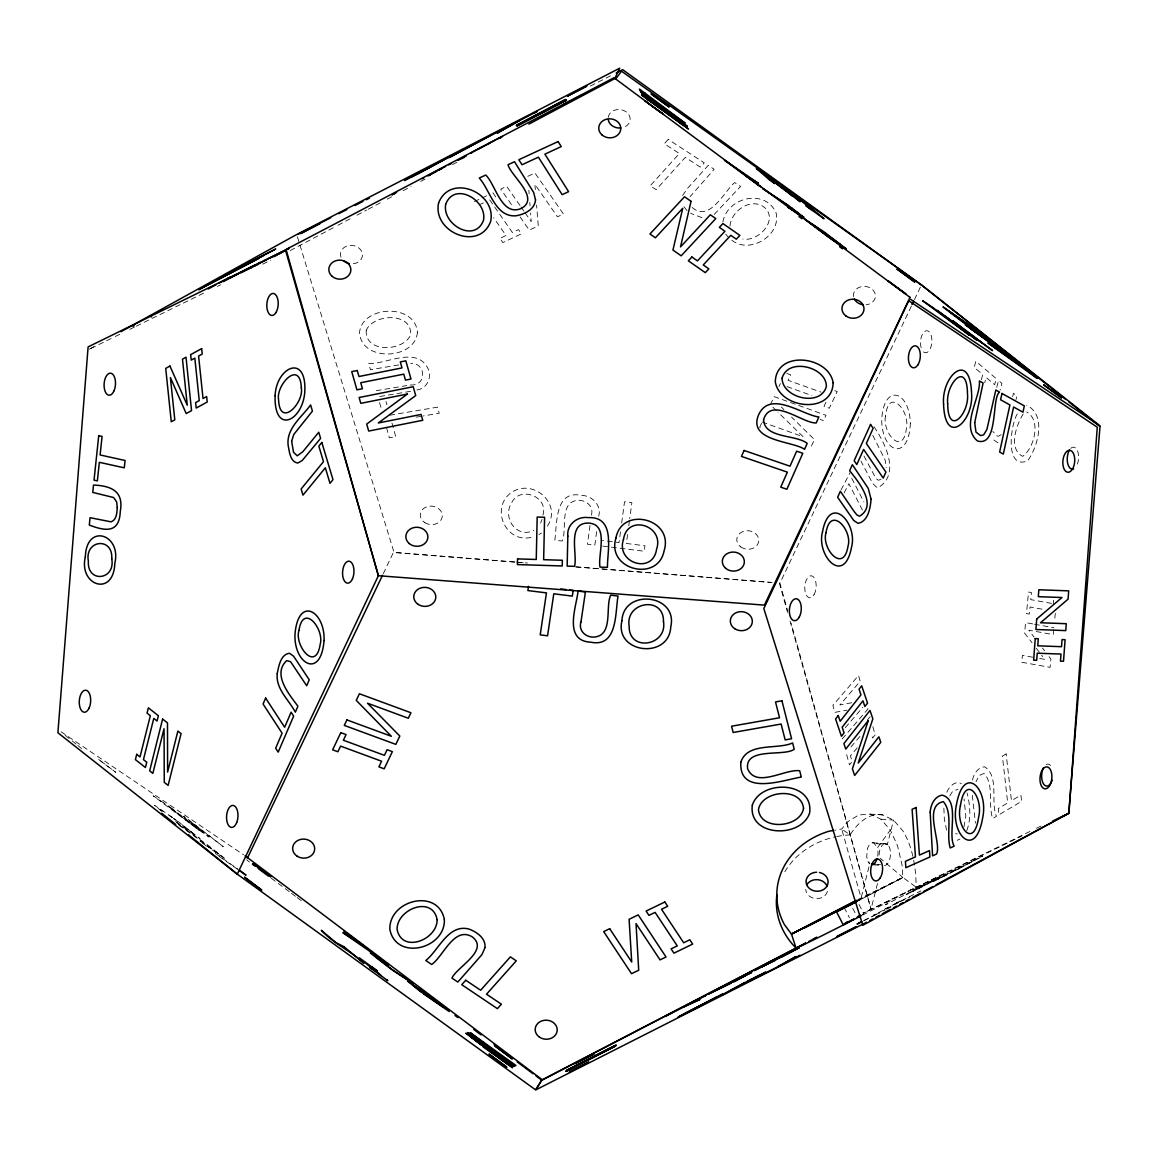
<?xml version="1.0" encoding="UTF-8"?>
<svg xmlns="http://www.w3.org/2000/svg" width="1158" height="1158" viewBox="0 0 1158 1158"><rect width="100%" height="100%" fill="white"/><g stroke="black" fill="none" stroke-linecap="round" stroke-linejoin="round"><path stroke-width="0.75" stroke-dasharray="5 3.75" d="M943.871 808.125L944.335 818.865L946.549 830.098M591.391 515.151C594.17 506.003 585.456 499.402 577.046 500.444C559.024 502.63 567.319 529.727 562.18 541.047L554.827 540.135C557.186 523.894 554.581 489.82 581.186 495.363C591.999 495.436 601.784 505.076 598.715 516.222M542.914 515.107C548.878 496.261 519.392 485.491 511.532 503.035C502.094 517.944 516.801 538.904 533.795 530.364M729.96 226.128C731.103 210.206 752.99 195.818 766.075 208.845C777.308 222.22 757.433 241.863 742.857 239.069M1053.288 603.68L1053.635 600.148M1053.751 629.431L1053.259 634.598L1028.825 630.213L1034.08 637.088M1055.314 613.262L1054.793 618.633L1051.898 618.111M590.001 525.399L587.468 544.202L594.821 545.114L596.877 529.814M620.471 531.898L619.023 542.552L602.146 540.453M621.658 523.025L624.538 501.732L631.892 502.644L629.735 518.625M627.578 534.591L626.377 543.464L644.948 545.78L644.21 551.251L601.509 545.939M628.78 525.718L629.489 520.391M972.546 780.029C973.603 773.92 977.945 767.305 984.618 766.784C999.615 776.453 990.264 802.147 996.445 816.289L992.695 818.503C987.76 804.897 994.534 784.487 984.025 773.443L979.075 775.498L976.049 781.65M862.551 915.138A79.54 1.346 -27.3 0 0 916.079 887.144L902.907 877.489L857.933 899.578L861.103 897.928L869.282 865.605M877.503 883.54L871.033 909.16L863.376 913.532M981.362 379.795L982.751 374.584L974.225 367.332L975.832 361.282L996.271 378.623L994.664 384.688L986.124 377.45L984.749 382.661M996.734 387.279L998.529 380.533L1001.902 383.399L1000.092 390.174M1012.628 396.629L1013.511 393.271L1016.898 396.137L1016 399.496M722.867 222.018C727.137 197.265 765.076 188.132 776.063 212.782C781.607 236.131 747.634 255.99 730.018 238.606M963.919 826.957L965.83 816.072L964.049 798.861M966.785 830.619C971.33 818.605 970.216 805.157 967.075 792.926M540.627 523.098L542.031 519.406M1017.303 413.956C1010.688 424.132 1004.304 470.177 1027.653 460.87C1038.104 446.496 1046.774 414.694 1026.654 405.343M547.43 526.137C562.658 502.833 531.71 477.4 510.664 493.019C489.573 509.187 507.001 545.375 533.23 536.762M761.53 423.35L759.634 427.36L762.977 428.561M770.345 404.75L774.181 396.644L825.972 415.273L823.454 420.6L820.139 419.413M778.958 386.584L780.391 383.544M825.972 402.217L824.018 406.328L829.316 408.224L837.205 391.563L833.239 390.145M811.425 445.975L814.465 439.577L791.536 417.054M911.375 306.117L779.913 583.198L787.672 610.903M914.473 299.589L920.653 286.562M383.284 573.644L393.387 552.496L526.832 563.049M949.734 796.009L952.556 791.392L958.042 789.235M841.07 489.921L850.088 472.638M844.095 492.917L848.901 483.726L862.681 510.562M946.839 792.246C949.01 786.89 955.089 780.188 961.343 783.59M682.627 195.427L687.591 188.262L708.218 165.391L714.168 169.271L690.081 196.686M877.721 856.138A11.015 5.689 -86.2 0 0 877.359 847.844L890.314 830.04L880.963 819.242L870.179 814.103L858.773 814.957L847.627 821.789L841.721 829.027L835.396 830.112M1023.194 413.898C1016.304 425.058 1007.952 448.754 1022.673 456.353C1034.326 448.218 1041.433 419.876 1026.683 411.973M845.282 727.673L862.768 707.321M842.257 738.92L867.935 709.043L867.11 706.091M867.458 719.784L870.078 716.73M850.971 746.91L860.047 736.343M857.253 747.865L850.45 755.798L852.114 761.776L849.494 764.83L845.789 751.585M1001.163 434.67L998.485 436.233L996.966 435.929L992.811 431.413M714.211 214.433L740.584 186.438L734.635 182.573C724.083 191.432 709.564 223.045 691.963 207.282M863.854 913.821L862.464 914.632L863.854 913.807L858.585 903.587M981.912 856.587L982.563 856.167L980.927 856.848M538.962 534.562L541.51 533.071M881.035 479.441L878.256 480.237L875.897 478.442L863.81 455.687M89.34 349.209L95.665 345.706M980.218 857.542L961.56 867.27M884.307 909.421L900.287 900.996L896.335 902.95M948.778 873.291L937.966 879.125L947.707 874.42M290.18 250.562L336.327 226.114M337.919 225.274L350.642 218.529M357.011 215.156L366.565 210.105M368.157 209.265L380.881 202.52M387.25 199.147L392.012 196.614M403.158 190.708L411.119 186.496M420.658 181.444L427.027 178.071M452.489 164.581L457.251 162.048M944.957 875.13L931.756 882.295L954.67 870.99M965.511 865.2L976.411 859.308L952.788 871.192M936.185 879.588L912.359 891.573L945.637 873.928L906.077 894.758L924.591 885.638M927.486 884.003L961.907 866.068L958.245 867.834M950.052 872.466L978.64 857.933M957.782 869.238L964.31 865.981M858.7 900.432L902.907 877.489L902.039 864.896L897.522 845.658L890.314 830.04M855.82 902.082L902.907 877.489L880.37 858.382M959.403 868.543L950.819 872.828M858.281 900.287L902.907 877.489L856.79 900.765M590.421 86.025L611.381 75.386M893.759 904.572L920.972 890.864M885.624 908.769L888.258 907.452M898.579 902.531L873.378 915.298L879.443 912.446M900.2 901.72L909.87 896.914M864.143 920.393L873.827 915.573M875.434 914.777L885.117 909.971M886.724 909.16L891.559 906.757M863.521 920.856L879.646 912.837M90.961 348.413L113.643 337.282M115.264 336.486L121.749 333.316M129.855 329.335L134.704 326.947M136.326 326.151L181.69 303.903M183.311 303.106L204.373 292.786M217.342 286.431L220.57 284.839M262.692 264.169L270.798 260.203M1029.94 831.458L863.043 913.315L1021.848 836.033M1036.424 828.288L1041.288 825.915M939.543 876.881L912.504 890.155L921.754 885.682M934.665 879.443L885.407 904.818L889.069 903.037M474.36 201.579L480.541 198.655M482.09 197.917L486.722 195.731M527.787 176.349L534.909 172.976L563.425 213.984L557.49 216.792L534.909 184.325L535.329 189.521M480.309 204.315L483.364 202.882M957.174 840.274L959.939 839.116M416.923 389.985C427.736 388.567 432.701 376.162 427.259 367.144C415.201 346.401 385.802 364.379 368.736 363.612L370.43 369.706L398.888 364.915M410.236 384.977C427.316 386.352 426.144 362.468 410.641 363.351M851.796 702.732L839.854 704.976L860.177 681.309L858.556 675.476L832.877 705.367L834.831 712.358L847.048 710.158M376.263 390.709L406.849 385.542M379.737 396.514L411.756 391.114M389.783 415.215L437.536 407.153L439.229 413.261L423.321 415.939M416.243 417.141L421.555 416.243M955.538 833.803L957.304 833.818M870.179 814.103L882.743 814.928L893.542 820.096L902.893 830.894A79.714 41.123 -86.1 0 1 913.315 858.425M880.963 819.242L893.542 820.096L887.39 844.428L874.84 843.603M872.553 842.763L885.103 843.589A11.015 5.66 -86.2 0 1 890.502 854.097A11.015 5.66 -86.2 0 1 884.509 865.576M876.881 864.375L880.471 864.621M873.769 864.867L880.949 865.33M575.526 566.884L772.096 582.416M514.832 562.006L394.01 552.352L300.009 245.308M516.627 562.151L527.455 563.02M576.134 566.913L770.895 582.488M1051.565 603.376L1030.75 599.641L1031.431 592.563L1028.536 592.042L1026.466 613.552L1029.346 614.073L1030.041 607.009L1043.908 609.499M1032.675 623.901L1025.583 622.628L1024.584 633.093L1032.053 642.777M1034.441 624.22L1053.91 627.708M1032.777 657.237L1022.427 655.37L1021.761 662.26L1050.089 667.341L1050.885 659.076L1048.786 656.325M1039.681 658.468L1044.863 659.394L1041.664 655.24M702.009 217.69L690.675 213.347M998.008 442.819L991.711 438.564M786.745 373.412L790.697 374.845L788.106 380.316L821.08 392.171M787.049 386.627L811.787 395.515M762.167 422.019L803.174 436.769L777.93 412.132M163.365 811.454L160.079 809.442L162.916 811.917M61.099 731.784L243.527 854.734M882.743 814.928A79.714 41.123 -86.1 0 0 850.146 834.904L841.721 829.027L861.103 897.928M178.346 824.293L207.673 844.964L225.564 859.077L208.527 847.41M179.056 825.162L220.049 854.908L199.017 840.39M202.636 843.285L207.05 846.382M215.374 853.374L238.099 869.282M219.021 856.283L237.491 869.209M168.967 815.319L172.383 817.736M173.483 818.518L175.683 820.081M172.383 817.403L154.477 805.302L161.816 811.411M175.64 821.529L194.457 834.484L181.907 824.612M173.816 818.431L178.853 822.383M176.494 822.455L200.102 838.653L178.028 821.471M886.565 843.835L887.911 844.819M246.596 859.829L249.491 862.001M271.204 878.198L290.007 892.253M291.454 893.325L295.797 896.567M297.244 897.653L301.587 900.895M65.195 735.287L70.797 739.803M72.201 740.932L76.399 744.319M77.789 745.448L81.986 748.835M772.878 407.211L776.656 410.902M781.346 407.051L783.894 409.556M687.07 210.669L682.757 205.198M725.704 234.177L728.715 237.593M868.022 861.856L869.716 863.911L866.676 857.05L867.458 848.669A11.015 5.689 -86.2 0 1 874.015 843.01L877.359 847.844M1036.323 648.321L1040.593 653.865M1042.49 648.089L1044.588 650.839M519.985 205.473L506.668 186.322L500.734 189.116L512.951 206.689M521.013 206.935L524.082 211.364M525.11 212.84L531.261 221.67L530.596 212.956M520.087 216.937L529.249 230.124L538.267 225.868L536.588 205.096M492.903 192.821L495.812 197.005M489.718 199.885L512.401 232.512L518.509 229.631L521.418 233.815L502.861 242.572L499.952 238.389L506.046 235.508L493.67 217.718M852.722 908.277L855.733 914.111M844.153 907.51L849.422 917.715M874.029 426.766C884.654 442.313 900.881 473.709 878.517 487.431L876.447 487.113L872.567 483.291L860.959 461.116M872.785 435.336L885.291 460.406L886.203 467.629M851.738 478.283L863.911 501.95M297.36 236.681L299.473 243.585M779.305 582.995L787.599 612.481M790.045 621.166L871.033 909.16L791.073 623.033M872.857 726.659L875.173 734.939L872.553 737.993L871.294 733.506M385.976 401.508L386.931 404.938M391.954 423.032L395.761 436.725L389.363 437.811L385.628 424.378M379.563 402.55L381.431 409.266M972.3 795.271L975.456 823.15M528.859 190.288L529.119 193.777M529.785 202.491L530.06 205.979M913.676 860.235A79.714 41.123 -86.1 0 1 916.079 887.144M784.82 871.8A79.714 68.814 3.2 0 1 835.106 836.916M836.742 836.568A79.714 68.814 3.2 0 1 850.146 834.904M879.11 855.053A11.015 5.66 -86.2 0 1 885.103 843.589M827.434 891.342A11.015 9.51 3.2 0 1 815.739 898.608A11.015 9.51 3.2 0 1 805.678 889.416M608.225 117.436A11.015 9.235 5.7 0 1 625.696 111.544A11.015 9.235 5.7 0 1 623.554 127.394M853.547 296.665A11.015 9.235 5.7 0 1 862.797 286.417A11.015 9.235 5.7 0 1 875.318 294.552A11.015 9.235 5.7 0 1 866.068 304.8M341.017 257.221A11.015 9.235 5.7 0 1 348.905 245.525A11.015 9.235 5.7 0 1 362.338 253.559A11.015 9.235 5.7 0 1 352.119 263.85M1046.137 764.613A11.015 5.66 -86.2 0 1 1051.565 766.987M921.131 347.646A11.015 5.66 -86.2 0 1 926.009 330.826A11.015 5.66 -86.2 0 1 931.466 345.041A11.015 5.66 -86.2 0 1 921.985 349.846M1070.788 448.378A11.015 5.66 -86.2 0 1 1077.476 450.737A11.015 5.66 -86.2 0 1 1077.403 464.083M885.479 416.171C882.092 432.716 903.254 457.569 906.497 427.751C909.985 411.162 888.722 386.193 885.479 416.171M910.347 423.162C908.958 460.826 882.584 454.139 881.687 420.672C883.163 382.936 909.377 389.812 910.347 423.162M417.416 332.216C415.375 359.906 361.687 362.338 359.501 332.867C361.716 305.336 415.143 302.889 417.416 332.216M366.232 330.291C364.611 353.378 403.389 351.728 410.641 334.879C412.262 311.864 373.542 313.543 366.232 330.291M668.224 139.409L664.33 143.737L679.355 153.507L650.203 185.83L656.166 189.695L685.304 157.372L700.344 167.143L704.238 162.815L668.224 139.409M1006.143 753.901L1002.394 756.131L1007.706 802.914L998.239 808.53L998.949 814.798L1021.631 801.35L1020.922 795.083L1011.455 800.685L1006.143 753.901M98.676 759.474L115.67 772.227L98.676 759.474M163.727 802.928L153.203 795.835L199.437 830.575L163.727 802.928M171.543 808.197L168.171 805.925L203.88 833.572L208.99 837.017L191.635 822.484L223.277 846.643L187.567 818.995L183.529 816.274L202.332 832.037L171.543 808.197M740.802 546.909A11.015 9.235 5.7 0 0 758.649 541.814A11.015 9.235 5.7 0 0 743.928 531.204A11.015 9.235 5.7 0 0 740.802 546.909M424.754 522.591A11.015 9.235 5.7 0 0 442.226 516.714A11.015 9.235 5.7 0 0 426.897 506.741A11.015 9.235 5.7 0 0 424.754 522.591M814.06 594.647A11.015 5.66 -86.2 0 0 812.511 576.206A11.015 5.66 -86.2 0 0 804.839 589.552A11.015 5.66 -86.2 0 0 814.06 594.647"/><path stroke-width="1.5" d="M1068.848 812.424L1099.999 426.622L1068.82 401.884M528.511 586.339L527.889 590.566L546.446 592.882L540.207 634.888L547.56 635.8L553.785 593.793L572.341 596.109L573.181 590.479L569.62 590.03M911.968 304.453L913.691 301.225M247.378 858.208L382.516 575.265M566.19 1070.991L615.81 1045.486L576.901 1065.042M616.143 1044.921L566.551 1070.368L608.934 1049.076M615.781 78.831L621.513 71.203L921.435 284.926L1100.1 425.912L910.608 299.329M151.553 316.771L151.061 316.858M471.653 152.798L471.306 153.232M465.646 155.881L464.04 156.923L466.037 156.142M287.575 249.259L289.254 248.188L264.762 260.521M422.438 178.81L423.654 178.1M761.675 974.833L760.068 975.76L800.033 955.364L798.412 956.305M777.684 966.713L796.024 956.508L784.024 963.485M500.14 130.449L497.969 131.708L537.023 111.515L534.851 112.76M513.356 123.805L497.173 133.184L519.464 120.678M429.053 175.365L430.009 174.815M581.403 95.448L582.85 94.58L573.384 99.298M849.393 921.507L843.299 924.981A79.54 1.346 -27.3 0 1 796.053 948.084A79.714 68.814 3.2 0 1 776.873 894.801M857.238 917.035L860.307 915.283M133.069 326.295L134.198 325.644M833.818 830.387L829.07 831.198A79.714 68.814 3.2 0 0 784.429 924.62L791.493 934.072L856.544 900.49M279.527 253.472L282.986 251.445L269.061 258.408M856.703 900.91L837.495 910.767L847.453 905.44M120.982 331.695L294.972 235.45L619.704 68.192L614.782 78.585L528.859 124.109M260.188 257.409L263.966 255.325M285.244 250.562L279.064 253.949M566.392 103.004L563.338 104.77L565.987 103.54M255.006 265.5L260.275 262.446L258.031 263.474M247.305 269.481L254.21 265.631L229.284 278.383M208.194 288.979L215.981 284.781M219.094 283.088L230.92 276.878L226.867 278.89M223.219 281.655L238.157 273.78M241.24 272.752L251.358 267.484M579.796 96.331L575.338 98.705M866.575 922.275L536.024 1089.765L541.712 1080.081L805.621 943.119M869.73 920.581L872.886 918.873M876.056 917.165L879.212 915.457M882.367 913.763L890.27 909.493M893.44 907.8L896.596 906.092M899.766 904.384L902.922 902.675M906.077 900.982L909.247 899.274M912.403 897.566L920.306 893.31M923.462 891.602L932.957 886.492M936.113 884.784L1068.877 813.22L1097.263 427.215L908.726 300.718L763.831 608.558L862.811 925.3L1068.877 813.22L1052.665 821.08M250.635 268.063L253.79 266.354M254.861 265.978L258.61 263.952M274.012 256.685L277.631 254.731M427.78 175.828L445.569 166.434M431.616 173.932L436.479 171.326M470.727 153.073L489.573 143.23M860.915 922L857.065 924.07L861.899 921.652M255.368 265.515L265.718 260.174M568.462 101.89L570.851 100.63M396.644 192.344L391.969 194.819L395.037 193.429M478.616 148.846L483.262 146.386M739.528 978.857L745.202 975.76L736.705 979.422L751.73 972.445L708.305 994.129L731.06 983.229M523.474 122.039L566.58 100.239L561.239 102.613M516.772 125.686L566.276 99.964M561.442 102.787L517.206 126.077L516.627 125.542L565.697 99.443L516.309 125.267M240.415 272.434L255.73 264.589M439.432 169.763L442.081 168.388M771.908 961.285L761.124 967.104L775.368 960.286M781.679 957.029L792.535 951.181L778.306 957.999M487.706 144.055L495.841 139.872M796.053 948.084L791.493 934.072L856.355 900.403M857.123 901.257L791.493 934.072M808.82 941.454L816.795 937.314M805.505 943.22L541.799 1080.269L536.024 1075.941M813.495 939.066L816.694 937.401M417.763 174.004L450.245 156.417L404.431 180.489L443.615 159.804L411.061 177.102L416.996 174.25M804.709 927.862L844.153 907.51M733.854 981.912L738.008 979.769M744.84 982.476L721.362 995.402L752.483 978.582M847.12 905.99L856.688 901.098M855.82 902.082L836.597 911.911L843.299 924.981L860.944 915.964M298.446 234.133L330.71 217.776M338.773 213.68L346.835 209.584M354.913 205.502L362.975 201.405M366.203 199.769L369.431 198.134M616.23 72.925L622.671 69.654L921.232 284.882M448.595 164.87L451.591 163.35M850.479 903.891L856.79 900.765M747.938 981L765.756 972.069L749.501 981.13L759.156 975.47L753.684 978.09M693.599 1009.501L723.316 993.68L678.11 1017.071L716.585 997.139L684.856 1013.597L692.05 1010.167M497.028 139.264L502.558 136.499M850.927 920.639L853.895 919.119L844.269 923.896L847.005 922.593M499.286 138.381L500.98 137.599M457.844 160.34L464.344 157.372M704.05 996.329L705.468 995.721L665.343 1016.377L666.776 1015.754M689.314 1004.073L699.939 999.47L682.916 1007.388M428.793 175.611L430.139 175.017M509.057 1062.118L470.22 1032.661L515.947 1065.461L513.92 1066.2L472.826 1036.294L476.126 1039.146M871.511 864.027L875.086 864.259M560.733 588.93L566.059 589.581M245.033 855.748L542.147 1079.661L535.517 1089.808L237.289 874.174L57.9 732.768L88.109 346.908L286.185 249.824L378.376 575.7L237.289 874.174L188.32 834.657M239.518 870.266L246.017 875.187L238.91 870.208M830.344 238.476L846.122 248.782L824.482 232.208L804.723 219.065L829.056 237.564M669.657 114.497L641.561 94.999L688.503 129.016L672.48 116.842M788.714 205.675L762.746 188.58L792.434 208.426M651.838 106.16L662.781 113.716L644.963 100.804L649.652 104.538M674.361 117.957L646.729 98.748L683.321 125.267L675.65 119.187M514.355 1066.04L467.745 1032.531L513.023 1066.518L476.806 1039.971M798.962 216.575L801.857 218.732M839.55 246.668L842.459 248.811M423.799 993.998L449.275 1011.571L429.068 995.648L407.659 981.087L419.645 990.872L443.282 1006.982L413.638 985.675L421.57 992.059M790.856 207.499L803.999 217.429L788.062 207.311L797.963 213.101L793.418 209.395M483.132 1046.89L512.545 1067.705L490.08 1050.132L465.892 1033.197L507.407 1063.898L471.045 1037.003L480.874 1044.892M252.386 864.158L255.281 866.314M258.176 868.486L268.309 876.041M454.978 1015.436L457.873 1017.592M473.796 1029.476L481.033 1034.89M494.046 1044.603L509.969 1056.501M517.206 1061.9L533.129 1073.784M981.666 342.667L952.6 320.65L992.565 350.613L937.126 310.373L977.091 340.336L945.435 316.366M921.421 284.926L1065.982 399.64M1016.174 361.643L970.94 328.843L1002.162 350.483L999.007 347.965L965.352 324.79L1018.273 363.322L1037.38 378.536L987.919 342.898L1021.718 366.507L1013.742 360.152M161.744 813.205L175.727 824.496M811.02 207.398L812.351 208.556L794.272 195.456L795.604 196.614M806.851 204.633L824.033 218.732L807.285 206.79L805.954 205.646L811.469 209.569L801.104 200.537M386.627 979.61L387.814 980.696L369.822 967.437L371.009 968.522M381.098 975.601L371.848 967.118L377.363 971.113L376.176 970.028L359.371 957.854L375.351 971.432M806.894 884.625A11.015 9.51 3.2 0 1 817.62 879.675A11.015 9.51 3.2 0 1 827.174 886.42M819.459 872.481A11.015 9.51 3.2 0 1 825.842 887.636A11.015 9.51 3.2 0 1 807.329 886A11.015 9.51 3.2 0 1 816.593 872.22M877.069 858.831A11.015 5.689 -86.2 0 1 871.988 864.736M620.789 127.988A11.015 9.235 5.7 0 1 608.268 119.853M863.202 304.771A11.015 9.235 5.7 0 1 854.343 299.01M349.253 263.59A11.015 9.235 5.7 0 1 344.158 261.303M1052.115 780.188A11.015 5.66 -86.2 0 1 1043.633 784.111A11.015 5.66 -86.2 0 1 1043.517 767.667M1073.611 468.889A11.015 5.66 -86.2 0 1 1067.633 463.2A11.015 5.66 -86.2 0 1 1069.485 450.013M943.567 404.171C945 447.799 973.965 421.498 971.576 393.228C970.028 349.745 941.237 375.959 943.567 404.171M275.112 395.645C273.838 435.249 302.658 421.107 304.757 392.113C307.087 352.958 276.299 366.768 275.112 395.645M974.703 422.656L975.977 432.108L980.551 435.582L983.678 434.843L986.92 429.459L995.808 390.043L999.513 392.099C991.407 397.816 998.732 446.988 977.526 441.01C959.91 426.419 980.826 397.773 979.407 380.939L983.099 382.994L974.703 422.656M517.539 558.894L517.423 564.583L562.223 565.958L562.354 560.269L543.652 559.69L544.593 517.279L537.182 517.047L536.241 559.473L517.539 558.894M567.825 536.096L567.159 566.103L574.571 566.334C577.654 554.306 566.725 522.707 588.293 523.083C609.774 523.952 597.47 554.899 600.032 567.116L607.443 567.348C607.255 550.933 616.07 516.41 588.409 517.626C577.451 515.99 566.508 524.531 567.825 536.096M947.678 403.664C947.953 437.898 969.724 413.247 967.466 393.72C967.176 359.602 945.478 384.138 947.678 403.664M740.816 762.239C738.876 796.718 784.067 779.754 801.293 777.061L799.7 770.794C785.457 768.463 755.913 788.902 747.619 768.695C744.724 746.693 784.415 756.927 794.229 749.212L792.637 742.944C777.655 749.921 747.431 741.8 740.816 762.239M301.326 387.887C304.163 402.781 279.816 428.677 278.586 399.857C275.662 384.905 300.183 358.893 301.326 387.887M291.642 441.227L293.539 452.329L297.244 455.832L302.875 451.678L318.768 432.238L320.621 438.375L302.267 460.464L297.823 463.055C290.108 461.883 289.413 451.649 288.168 445.454C285.983 428.489 301.862 417.097 310.605 404.953L312.443 411.104L293.785 434.453L291.642 441.227M277.254 673.536C275.503 688.793 288.892 699.895 295.348 712.156L297.91 706.206C289.457 694.626 271.913 674.477 286.677 660.625L290.542 661.652L306.696 685.739L309.244 679.789L293.553 656.152L289.457 653.257C280.598 654.357 278.716 666.27 277.254 673.536M960.387 805.91C955.321 826.334 973.864 850.435 978.626 817.157C983.707 796.805 965.222 772.618 960.387 805.91M930.163 812.236L932.566 855.805L936.547 854.039C941.99 842.836 922.434 805.765 943.394 801.654C953.381 813.712 945.941 833.702 950.211 847.945L954.192 846.165C947.114 835.005 960.865 799.715 942.019 795.126C934.231 796.69 930.656 805.056 930.163 812.236M871.048 499.199C870.454 507.884 868.066 521.534 858.02 523.344L853.793 520.535L837.625 497.289L840.332 491.296L854.199 511.59L856.963 514.992L859.554 516.207C878.169 505.091 857.817 481.033 849.639 470.698L852.346 464.705L868.254 488.372L871.048 499.199M983.735 336.254L948.663 311.039L983.735 336.254M445.656 204.445C442.095 224.666 475.084 243.513 483.552 220.121C487.171 199.9 454.139 181.068 445.656 204.445M782.113 378.159C781.896 397.802 820.646 407.587 826.378 386.425C826.537 366.869 787.918 357.113 782.113 378.159M956.392 805.128C950.009 834.744 975.412 859.974 982.65 817.982C989.048 788.294 963.644 762.963 956.392 805.128M444.368 919.51C445.468 949.01 396.166 961.241 389.855 929.425C388.784 899.896 438.129 887.621 444.368 919.51M111.761 558.836C115.699 580.245 86.98 583.429 88.37 561.239C84.36 539.744 113.223 536.545 111.761 558.836M580.983 621.889C577.987 631.038 586.484 638.116 595.082 636.987C613.407 634.454 605.171 606.821 610.686 595.154L618.039 596.066C615.072 612.35 617.923 647.655 590.855 642.212C562.991 640.881 576.337 607.053 578.074 591.087L585.412 591.999L580.983 621.889M85.345 556.766C78.411 585.716 113.701 597.412 114.816 563.28C121.735 534.229 86.474 522.634 85.345 556.766M117.276 507.45C116.857 512.531 116.857 519.812 111.067 521.838L90.063 517.684L89.296 525.037C107.043 531.971 119.39 532.275 120.287 511.445C123.834 491.904 112.326 485.839 93.508 485.043L92.741 492.396L113.643 497.535L116.654 501.935L117.276 507.45M621.889 620.833C614.333 653.604 669.092 659.713 670.757 626.927C678.371 594.097 623.54 588.047 621.889 620.833M1035.238 638.608L1033.645 660.176L1036.7 660.292L1037.221 653.199L1060.989 654.067L1060.467 661.16L1063.507 661.261L1065.099 639.694L1062.045 639.592L1061.524 646.685L1037.771 645.817L1038.292 638.724L1035.238 638.608M1036.685 619.023L1035.903 629.503L1065.765 630.603L1066.272 623.699L1040.521 622.758L1068.081 599.149L1068.689 590.855L1038.827 589.769L1038.321 596.674L1061.958 597.528L1036.685 619.023M752.324 805.215C748.111 837.191 801.235 838.653 809.63 812.974C814.074 780.854 760.531 779.276 752.324 805.215M663.476 621.528C667.573 645.99 628.736 652.272 629.156 626.232C625.002 601.682 664.012 595.371 663.476 621.528M763.585 419.688C764.497 438.795 796.096 434.322 807.184 443.384L804.564 449.318C792.897 440.995 747.388 441.314 758.562 414.94C770.056 389.464 802.523 415.114 818.865 416.981L816.231 422.931C803.145 423.857 770.953 395.616 763.585 419.688M833.152 382.82C832.284 415.042 779.218 408.716 775.295 381.648C776.367 349.6 828.998 355.998 833.152 382.82M298.909 630.531C294.262 645.382 315.758 672.986 320.158 644.427C324.747 629.605 303.309 602.088 298.909 630.531M623.511 539.295C615.289 563.077 652.866 574.99 656.586 549.225C664.735 525.544 627.332 513.674 623.511 539.295M825.987 532.81C821.167 548.299 843.502 574.397 848.003 546.214C852.896 530.697 830.489 504.512 825.987 532.81M615.969 537.963C605.967 569.881 658.164 582.821 664.113 550.716C674.231 518.668 621.86 505.684 615.969 537.963M98.734 435.669L94.03 480.15L97.373 480.888L99.342 462.317L124.282 467.832L125.064 460.479L100.109 454.964L102.078 436.407L98.734 435.669M438.549 203.186C432.542 232.382 479.455 251.764 490.674 221.381C496.695 192.228 449.825 172.875 438.549 203.186M324.052 640.591C320.809 679.891 293.64 663.852 294.986 634.222C298.286 595.154 325.268 611.106 324.052 640.591M437.131 919.655C437.319 940.021 401.725 953.772 397.078 929.281C396.948 908.929 432.499 895.148 437.131 919.655M803.536 808.371C800.496 827.579 760.82 831.502 758.461 809.703C761.486 790.407 801.293 786.485 803.536 808.371M822.498 531.913C816.043 555.579 844.182 586.498 851.506 547.285C858.121 523.43 829.75 492.411 822.498 531.913M376.364 957.434L391.751 969.289L413.044 983.475L393.329 970.737L370.299 952.991L388.538 964.932L376.364 957.434M535.532 199.914C534.779 209.482 524.545 214.244 516.222 215.779C495.262 217.718 490.138 189.898 479.253 178.042L485.738 175.046C495.696 184.527 501.486 216.821 521.288 208.469C540.496 197.931 510.968 176.19 508.029 164.726L514.514 161.729L533.664 192.489L535.532 199.914M1001.974 393.474L1000.584 399.771L1009.921 404.953L999.629 452.04L1003.32 454.081L1013.612 407.008L1022.948 412.19L1024.323 405.879L1001.974 393.474M691.036 201.304L680.513 246.9L710.332 214.78L715.76 218.572L681.179 255.817L672.943 250.056L682.742 208.295L655.37 237.795L649.942 234.003L684.523 196.759L691.036 201.304M136.716 754.321L135.399 759.605L145.416 767.508L146.748 762.225L143.447 759.634L153.768 718.409L157.054 721.014L158.385 715.731L148.354 707.827L147.037 713.111L150.337 715.716L140.017 756.927L136.716 754.321M162.612 719.06L149.657 770.852L152.856 773.37L164.045 728.715L164.277 782.374L168.127 785.399L181.082 733.622L177.869 731.089L167.606 772.096L167.49 722.896L162.612 719.06M888.056 280.902L905.701 293.828L888.056 280.902M485.014 947.606L481.916 954.655L457.83 982.056L451.938 978.105C456.599 967.205 489.602 950.559 472.406 936.967C454.081 925.691 443.181 956.74 431.673 964.469L425.782 960.518C438.578 950.53 448.146 923.852 468.643 928.977C476.589 931.756 485.897 938.081 485.014 947.606M868.283 720.537L852.404 768.825L854.647 775.469L880.76 742.336L878.893 736.792L858.223 763.035L872.842 718.843L870.005 710.433L843.893 743.566L845.76 749.11L868.283 720.537M265.616 698.086L263.069 704.05L282.103 733.202L275.647 748.227L278.195 752.135L293.654 716.122L291.107 712.213L284.651 727.253L265.616 698.086M744.087 450.476L741.467 456.411L787.382 472.146L780.738 487.156L786.89 489.255L802.812 453.285L796.646 451.186L790.002 466.196L744.087 450.476M870.541 424.45L854.155 460.71L856.79 464.546L863.622 449.42L883.221 478.095L885.928 472.102L866.329 443.427L873.161 428.301L870.541 424.45M910 297.36L764.396 605.127L378.376 575.714L285.418 249.781L613.986 77.745L910 297.36M340.828 732.652L332.621 749.819L337.89 751.759L340.582 746.114L381.604 761.226L378.898 766.871L384.166 768.811L392.359 751.643L387.105 749.704L384.413 755.349L343.39 740.237L346.083 734.592L340.828 732.652M346.908 719.914L344.288 725.4L395.833 744.391L399.814 736.039L367.506 703.21L408.311 718.25L410.945 712.749L359.4 693.758L356.244 700.358L391.361 736.285L346.908 719.914M565.958 1071.382L615.535 1045.978L565.958 1071.382M838.247 715.572L835.584 718.944L841.417 736.256L844.095 732.884L842.17 727.195L862.956 700.807L864.867 706.51L867.545 703.123L861.697 685.811L859.033 689.184L860.959 694.887L840.172 721.26L838.247 715.572M321.837 442.472L318.841 446.134L323.502 461.666L301.138 488.98L302.976 495.132L325.34 467.803L329.987 483.32L332.983 479.658L321.837 442.472M465.748 980.233L461.752 984.705L497.419 1008.661L501.4 1004.203L486.519 994.201L516.28 960.85L510.389 956.884L480.628 990.235L465.748 980.233M691.876 257.004L688.344 260.811L705.294 272.651L708.826 268.844L703.253 264.95L730.77 235.306L736.343 239.199L739.861 235.407L722.91 223.566L719.379 227.359L724.951 231.253L697.449 260.897L691.876 257.004M407.413 394.038L366.695 424.074L368.693 431.066L422.757 420.282L421.107 414.448L378.29 422.988L415.722 395.573L413.189 386.729L359.125 397.512L360.789 403.346L407.413 394.038M569.403 1072.004L588.626 1062.19L569.403 1072.004M837.06 936.504L856.298 926.69L837.06 936.504M449.912 157.126L449.159 157.618L496.073 132.548L449.912 157.126M799.252 947.751L754.394 970.534L799.252 947.751M301.283 233.192L300.66 233.583L320.042 223.494L301.283 233.192M568.071 95.796L567.449 96.172L586.831 86.097L568.071 95.796M574.933 1063.609L593.996 1053.91L574.933 1063.609M203.084 287.314L198.684 289.761L259.378 258.046L203.084 287.314M236.189 269.003L224.695 275.358L275.72 249.013L236.189 269.003M169.951 366.044L165.724 368.374L171.268 421.773L174.8 419.847L170.4 377.551L186.206 413.565L191.548 410.627L186.004 357.214L182.472 359.154L187.263 405.213L169.951 366.044M201.651 348.601L190.65 354.652L191.215 360.109L194.833 358.126L199.248 400.625L195.63 402.608L196.194 408.065L207.21 402.014L206.645 396.557L203.026 398.555L198.597 356.042L202.216 354.058L201.651 348.601M847.251 922.217L845.658 923.085L847.236 922.202M860.872 915.471L858.816 916.557L860.872 915.486M609.687 928.702L603.694 931.611L631.515 973.69L638.709 970.216L636.031 923.592L660.031 959.881L666.024 956.986L638.203 914.892L629.098 919.307L631.718 962.023L609.687 928.702M664.837 901.995L646.106 911.071L648.943 915.356L655.11 912.388L677.256 945.883L671.09 948.865L673.942 953.15L692.672 944.088L689.821 939.789L683.669 942.771L661.522 909.276L667.674 906.294L664.837 901.995M558.084 141.565L518.842 159.717L522.026 164.754L538.398 157.17L562.137 194.66L568.621 191.663L544.882 154.173L561.254 146.588L558.084 141.565M916.094 807.517L912.113 809.283L915.457 856.862L905.411 861.335L905.86 867.704L929.917 856.992L929.469 850.609L919.423 855.082L916.094 807.517M687.186 126.208L641.691 93.957L682.076 122.502L640.678 91.8L687.186 126.208M253.182 863.709L270.74 876.707L253.182 863.709M357.257 370.517L351.743 371.617L356.925 389.826L362.454 388.726L360.746 382.733L403.78 374.15L405.488 380.142L411.003 379.028L405.807 360.818L400.292 361.933L402 367.911L358.966 376.509L357.257 370.517M651.245 94.001L668.904 106.854L651.245 94.001M781.94 700.793L775.513 701.936L779.537 717.772L731.567 726.211L733.159 732.493L781.129 724.039L785.153 739.89L791.58 738.761L781.94 700.793M489.212 1054.171L506.726 1067.155L489.212 1054.171M897.103 269.148L914.69 281.987L897.103 269.148M1043.879 384.977L1061.466 397.816L1043.879 384.977M811.309 223.668L839.984 244.324L811.309 223.668M989.279 340.438L963.152 322.445L943.017 306.899L969.188 324.92L989.279 340.438M344.1 946.781L335.907 942.612L321.316 930.265C333.692 943.915 350.802 950.689 363.916 963.384L344.1 946.781M244.656 877.286L261.65 890.039L244.656 877.286M495.103 1046.094L512.111 1058.861L495.103 1046.094M726.066 161.179L724.43 160.209L760.574 186.727L746.172 176.059L758.403 183.282L726.066 161.179M345.952 932.668L343.94 931.437L357.88 941.99L342.927 932.726L379.346 957.955L345.952 932.668M932.841 307.536L922.68 300.776L969.55 335.328L932.841 307.536M762.76 173.005L756.319 168.417L769.332 179.751L774.702 183.572L764.396 174.597L800.207 201.753L787.194 190.419L781.838 186.597L793.056 196.368L762.76 173.005M644.76 92.973L639.433 89.123L640.562 91.525L685.16 123.168L644.76 92.973M601.842 134.806A11.015 9.51 3.2 0 0 620.355 131.115A11.015 9.51 3.2 0 0 607.139 119.042A11.015 9.51 3.2 0 0 601.842 134.806M331.912 276.14A11.015 9.51 3.2 0 0 350.425 272.448A11.015 9.51 3.2 0 0 337.195 260.376A11.015 9.51 3.2 0 0 331.912 276.14M409.339 543.623A11.015 9.51 3.2 0 0 427.591 539.092A11.015 9.51 3.2 0 0 413.667 527.628A11.015 9.51 3.2 0 0 409.339 543.623M725.415 568.071A11.015 9.51 3.2 0 0 743.928 564.38A11.015 9.51 3.2 0 0 730.698 552.308A11.015 9.51 3.2 0 0 725.415 568.071M845.745 315.816A11.015 9.51 3.2 0 0 863.796 310.706A11.015 9.51 3.2 0 0 849.393 299.69A11.015 9.51 3.2 0 0 845.745 315.816M114.063 390.724A11.015 5.674 -86.3 0 0 110.951 373.252A11.015 5.674 -86.3 0 0 104.365 388.581A11.015 5.674 -86.3 0 0 114.063 390.724M89.238 707.741A11.015 5.674 -86.3 0 0 86.126 690.269A11.015 5.674 -86.3 0 0 79.54 705.598A11.015 5.674 -86.3 0 0 89.238 707.741M236.724 822.484A11.015 5.674 -86.3 0 0 233.12 805.432A11.015 5.674 -86.3 0 0 226.939 821.326A11.015 5.674 -86.3 0 0 236.724 822.484M352.524 578.696A11.015 5.674 -86.3 0 0 349.412 561.239A11.015 5.674 -86.3 0 0 342.84 576.554A11.015 5.674 -86.3 0 0 352.524 578.696M276.067 312.399A11.015 5.674 -86.3 0 0 274.605 293.886A11.015 5.674 -86.3 0 0 266.861 307.029A11.015 5.674 -86.3 0 0 276.067 312.399M880.239 877.851A11.015 5.906 -84.9 0 0 878.936 859.381A11.015 5.906 -84.9 0 0 870.715 872.567A11.015 5.906 -84.9 0 0 880.239 877.851M1049.539 785.775A11.015 5.906 -84.9 0 0 1048.236 767.291A11.015 5.906 -84.9 0 0 1040.014 780.478A11.015 5.906 -84.9 0 0 1049.539 785.775M1072.626 468.802A11.015 5.906 -84.9 0 0 1070.788 450.592A11.015 5.906 -84.9 0 0 1062.914 464.474A11.015 5.906 -84.9 0 0 1072.626 468.802M917.976 364.727A11.015 5.906 -84.9 0 0 916.673 346.242A11.015 5.906 -84.9 0 0 908.451 359.443A11.015 5.906 -84.9 0 0 917.976 364.727M799.338 616.924A11.015 5.906 -84.9 0 0 797.124 598.932A11.015 5.906 -84.9 0 0 789.495 613.291A11.015 5.906 -84.9 0 0 799.338 616.924M539.527 1037.192A11.015 9.51 3.2 0 0 557.128 1031.069A11.015 9.51 3.2 0 0 541.944 1020.864A11.015 9.51 3.2 0 0 539.527 1037.192M296.998 856.095A11.015 9.51 3.2 0 0 314.6 849.972A11.015 9.51 3.2 0 0 299.415 839.767A11.015 9.51 3.2 0 0 296.998 856.095M417.662 604.027A11.015 9.51 3.2 0 0 435.625 598.715A11.015 9.51 3.2 0 0 421.078 587.859A11.015 9.51 3.2 0 0 417.662 604.027M734.65 628.649A11.015 9.51 3.2 0 0 752.251 622.526A11.015 9.51 3.2 0 0 737.067 612.336A11.015 9.51 3.2 0 0 734.65 628.649"/></g></svg>
